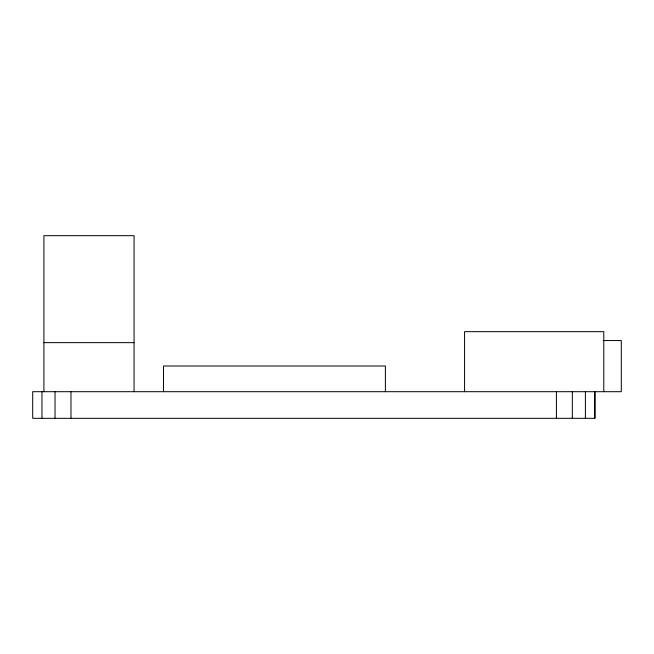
<?xml version="1.0" encoding="UTF-8"?>
<svg xmlns="http://www.w3.org/2000/svg" width="654" height="654" viewBox="0 0 654 654"><rect width="100%" height="100%" fill="white"/><g stroke="black" fill="none" stroke-linecap="round" stroke-linejoin="round"><path stroke-width="0.98" d="M603.029 340.546L621.3 340.546L621.3 391.697L32.7 391.697L32.7 418.323L595.05 418.323L595.05 391.697M43.908 342.647L134.07 342.647M603.781 391.697L603.781 331.668L464.577 331.668L464.577 391.697M594.674 391.697L594.674 418.323M585.395 391.697L585.395 418.323M572.34 391.697L572.34 418.323M556.399 391.697L556.399 418.323M385.394 391.697L385.394 366.003L163.5 366.003L163.5 391.697M134.07 391.697L134.07 235.677L43.908 235.677L43.908 391.697M70.975 391.697L70.975 418.323M55.034 391.697L55.034 418.323M41.979 391.697L41.979 418.323"/></g></svg>
